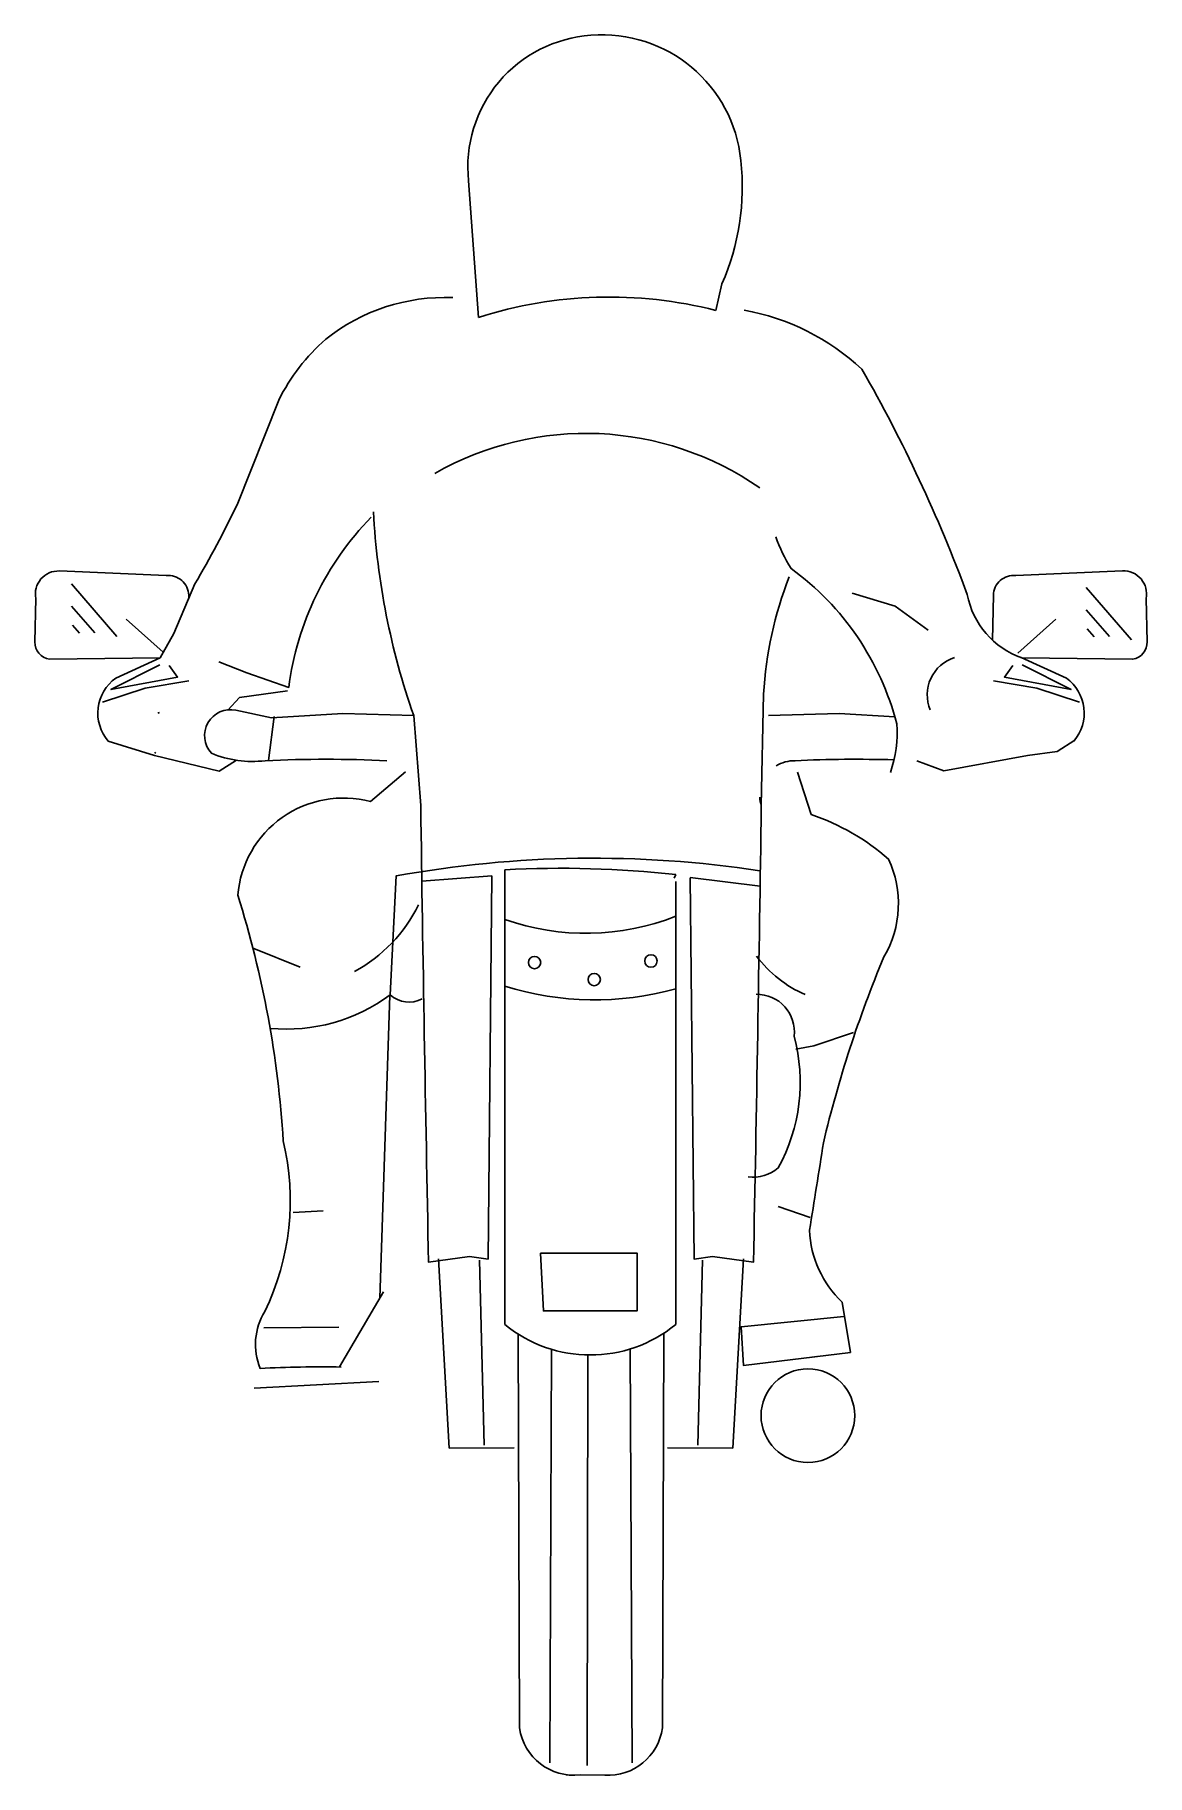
# Model space of a CAD drawing. Extents: x -0.49 to 0.5, y 0 to 1.56.
import ezdxf

# ---------------------------------------------------------------- set-up
doc = ezdxf.new("R2010")
doc.units = 0
doc.header["$MEASUREMENT"] = 0
doc.layers.get('0').update_dxf_attribs({"linetype": 'CONTINUOUS'})

msp = doc.modelspace()

# ---------------------------------------------------------------- linework, layer by layer
for p, q in [((-0.3751, 1.0731), (-0.4707, 1.0773)), ((-0.4917, 1.0528), (-0.4926, 1.0139)), ((-0.355, 1.0525), (-0.355, 1.0556)), ((-0.4796, 0.9983), (-0.3805, 0.9996)), ((-0.3805, 0.9996), (-0.4203, 0.9814)), ((-0.427, 0.925), (-0.3856, 0.9123))]:
    msp.add_line(p, q)
for points in [[(0.0049, 1.5566, 0.425817), (-0.1046, 1.4264, -0.059211)], [(0.1221, 1.3343, 0.131246), (0.139, 1.4445, 0.409909), (0.0049, 1.5566, 0.513456)], [(-0.1046, 1.4264), (-0.0957, 1.3041, 0.199446)], [(-0.1187, 1.3219, 0.180511), (-0.2324, 1.2846, 0.097561), (-0.2744, 1.2302), (-0.3117, 1.1365)], [(-0.0957, 1.3041, -0.141168), (0.1166, 1.3104, -0.511559)], [(0.1419, 1.3107, -0.143055), (0.2473, 1.2578, -0.041496), (0.3416, 1.0562, -0.020656)], [(-0.1349, 1.1646, -0.288895), (0.1559, 1.1517, -2.61271)], [(-0.3117, 1.1365, -0.019955), (-0.3494, 1.0657, 2.116587)], [(-0.1897, 1.1302, 0.071189), (-0.1537, 0.9479), (-0.2171, 0.9499), (-0.2808, 0.946), (-0.3127, 0.9527, 0.728757), (-0.3347, 0.9142, 0.128859), (-0.2866, 0.9075, -0.023489), (-0.1776, 0.9075, -0.512281)], [(-0.1916, 1.1254, 0.163741), (-0.2655, 0.9731), (-0.3031, 0.9862), (-0.328, 0.9961)], [(0.1702, 1.1079, 0.050719), (0.1839, 1.0795, -0.174021), (0.2785, 0.9406, -0.103756), (0.2728, 0.8969, 1.731325)], [(0.364, 1.0155), (0.3649, 1.0556, -0.440163), (0.385, 1.0731), (0.4805, 1.0773, -0.486437), (0.5016, 1.0528), (0.5025, 1.0139, -0.377161), (0.4895, 0.9983), (0.3904, 0.9996)], [(0.1594, 0.967, -0.079087), (0.1823, 1.0721, -1.350554)], [(0.3416, 1.0562, 0.269165), (0.3904, 0.9996, -2.2875)], [(0.3301, 0.9998, 0.438612), (0.3084, 0.953, 5.570235)], [(-0.3826, 0.95, -0.018346), (-0.3812, 0.9508, 0.129023)], [(-0.3844, 0.9142, -0.01527), (-0.3854, 0.9151, 0.129023)], [(0.2761, 0.9083, 0.019088), (0.1875, 0.9075, 0.143841), (0.1707, 0.9029, -0.001381)], [(-0.1611, 0.8976), (-0.1923, 0.8709, 0.467616), (-0.3111, 0.7871, -0.061276), (-0.2704, 0.5673, -0.173934), (-0.2869, 0.4147, 0.238616), (-0.2911, 0.3638, -0.016524), (-0.2185, 0.365, 0.867621)], [(0.1896, 0.8973), (0.202, 0.8594, -0.096601), (0.2712, 0.8195, -0.244988), (0.267, 0.7319, 0.04128), (0.2129, 0.5657, -0.001798), (0.2004, 0.4873, 0.19438), (0.2297, 0.423), (0.237, 0.3781), (0.1415, 0.3663), (0.1393, 0.401), (0.231, 0.4102)], [(0.1559, 0.875, 0.063241), (0.1573, 0.8674, -0.001381), (0.1503, 0.4587), (0.1137, 0.4638), (0.0971, 0.4615), (0.0938, 0.8028)], [(-0.1474, 0.8674, 0.001381), (-0.1404, 0.4587), (-0.1038, 0.4638), (-0.0872, 0.4615), (-0.0839, 0.8044)], [(-0.1748, 0.6979), (-0.1694, 0.8044, -0.082604), (0.156, 0.8091)], [(-0.0721, 0.81, -0.039579), (0.0807, 0.8057, -0.891748)], [(-0.2066, 0.7189, 0.154279), (-0.1493, 0.7785, 4.47323)], [(-0.0721, 0.7655, 0.180633), (0.0807, 0.7683, 5.264244)], [(0.153, 0.7326, 0.129129), (0.1966, 0.6982, -0.922625)], [(-0.0721, 0.7059, 0.145729), (0.0807, 0.7035, 7.272429)], [(-0.2821, 0.668, 0.184166), (-0.1748, 0.6979, 0.31046), (-0.1461, 0.6944, 5.404998)], [(0.1527, 0.6985, -0.453722), (0.1867, 0.6609, -0.193345), (0.1724, 0.5431, -0.21444), (0.1456, 0.5351, -6.615832)], [(-0.0721, 0.4029, 0.355063), (0.0807, 0.4029, -0.355063)], [(-0.0047, 0.0001, -0.408802), (-0.0589, 0.042), (-0.0602, 0.3943, -0.383099)], [(0.0173, -0.0002, 0.39223), (0.0688, 0.042), (0.0701, 0.3951, 0.383099)]]:
    msp.add_lwpolyline(points, format="xyb")
for points in [[(0.1166, 1.3104), (0.1221, 1.3343)], [(-0.4598, 1.0657), (-0.4193, 1.0188)], [(-0.3494, 1.0657), (-0.3683, 1.0212), (-0.3805, 0.9996)], [(0.4479, 1.0624), (0.4884, 1.0156)], [(-0.4598, 1.0459), (-0.439, 1.0218)], [(0.2387, 1.0575), (0.2772, 1.0457), (0.3065, 1.0244)], [(-0.4589, 1.0288), (-0.4526, 1.0215)], [(-0.3777, 1.0046), (-0.4108, 1.0343)], [(0.3867, 1.0037), (0.4207, 1.0343)], [(0.4479, 1.0426), (0.4687, 1.0186)], [(0.4488, 1.0255), (0.4551, 1.0183)], [(0.4304, 0.9813), (0.3898, 0.9998)], [(-0.3808, 0.9932), (-0.4245, 0.9712), (-0.3649, 0.9824), (-0.3726, 0.9926)], [(0.3907, 0.9932), (0.4344, 0.9712), (0.3748, 0.9824), (0.3824, 0.9926)], [(-0.355, 0.9789), (-0.3939, 0.9725), (-0.4321, 0.9598)], [(-0.2665, 0.9699), (-0.3095, 0.9642)], [(0.1594, 0.967), (0.1573, 0.8674)], [(0.3649, 0.9789), (0.4038, 0.9725), (0.442, 0.9598)], [(-0.3095, 0.9642), (-0.32, 0.9527)], [(-0.2786, 0.947), (-0.2837, 0.9078)], [(-0.1474, 0.8674), (-0.1537, 0.9479)], [(0.1636, 0.9479), (0.227, 0.9499), (0.2768, 0.9469)], [(0.4377, 0.926), (0.422, 0.9158), (0.3955, 0.9123)], [(-0.3856, 0.9123), (-0.3277, 0.8983), (-0.3121, 0.9079)], [(0.3955, 0.9123), (0.3205, 0.8986), (0.2965, 0.9075)], [(-0.0721, 0.4029), (-0.0721, 0.81)], [(-0.1464, 0.7996), (-0.0839, 0.8044)], [(0.0807, 0.8057), (0.0792, 0.8024)], [(0.0807, 0.4029), (0.0807, 0.7995)], [(0.0936, 0.8029), (0.1564, 0.7954)], [(-0.2968, 0.7396), (-0.2554, 0.7228)], [(-0.184, 0.4266), (-0.175, 0.6977)], [(0.2399, 0.6644), (0.2043, 0.6523), (0.1883, 0.6495)], [(-0.2614, 0.5033), (-0.2347, 0.5046)], [(0.2011, 0.4988), (0.1724, 0.5087)], [(-0.1315, 0.4619), (-0.1219, 0.2924), (-0.0637, 0.2927)], [(-0.0949, 0.4606), (-0.0907, 0.295)], [(0.1414, 0.4619), (0.1318, 0.2924), (0.0735, 0.2927)], [(0.1047, 0.4606), (0.1006, 0.295)], [(-0.22, 0.3651), (-0.1806, 0.4324)], [(-0.2879, 0.4001), (-0.2207, 0.4007)], [(-0.0303, 0.3808), (-0.0318, 0.0108)], [(0.0021, 0.3757), (0.0016, 0.0083)], [(0.0401, 0.3811), (0.0417, 0.0108)], [(0.2069, 0.3743), (0.2025, 0.3738)], [(-0.1848, 0.3519), (-0.2964, 0.3462)], [(0.0222, -0.0002), (-0.0173, 0.0002)]]:
    msp.add_lwpolyline(points)
msp.add_lwpolyline([(-0.0401, 0.4669), (0.0462, 0.4669), (0.0462, 0.4152), (-0.0376, 0.4152)], close=True)
for centre, radius in [((-0.0456, 0.7269), 0.00552), ((0.0586, 0.7283), 0.00552), ((0.0078, 0.7117), 0.00552), ((0.199, 0.3215), 0.0419)]:
    msp.add_circle(centre, radius)
for centre, radius, start, end in [((-0.4716, 1.0568), 0.0205, 87.5136, 191.2736), ((-0.3731, 1.0552), 0.0181, 1.3588, 96.388), ((-0.4772, 1.0135), 0.0154, 178.5863, 261.2443), ((-0.3978, 0.9502), 0.0385, 125.783, 220.6745), ((0.4077, 0.9502), 0.0385, 319.3255, 54.217)]:
    msp.add_arc(centre, radius, start, end)

doc.saveas('drawing.dxf')
